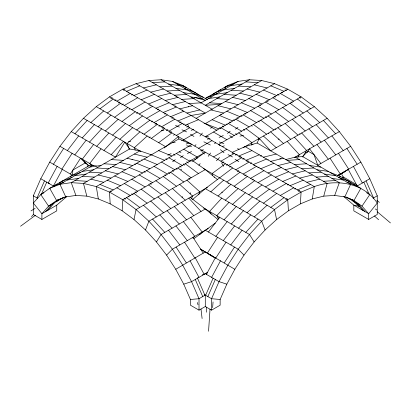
<?xml version="1.0" encoding="UTF-8"?>
<svg xmlns="http://www.w3.org/2000/svg" width="411" height="411" viewBox="0 0 411 411"><rect width="100%" height="100%" fill="white"/><g stroke="black" fill="none" stroke-linecap="round" stroke-linejoin="round"><path stroke-width="0.62" d="M41.896 219.443L41.896 213.725L48.585 206.137L56.595 200.491L65.76 196.9L75.901 195.441L86.834 196.129L98.337 198.96L110.184 203.877L122.149 210.786L133.996 219.551L145.494 229.996L156.427 241.925L166.573 255.108L175.738 269.277L183.743 284.165L190.432 299.485L190.432 305.198L199.011 310.151L205.289 306.529L211.567 310.151L220.142 305.198L220.142 299.485L226.831 284.165L234.84 269.277L244 255.108L254.147 241.925L265.08 229.996L276.582 219.551L288.43 210.786L300.395 203.877L301.083 192.076L122.838 89.166L109.49 96.868L96.277 106.644L83.448 118.301L71.257 131.607L59.939 146.306L49.716 162.114L40.781 178.723L33.322 195.811L33.322 214.491L41.896 219.443L56.749 210.869L56.749 205.151L66.788 196.561M122.149 210.786L122.838 199.777L205.289 152.178L192.456 161.502M196.951 158.759L197.069 156.925L183.722 149.219M208.557 331.251L210.036 309.129M206.337 312.221L206.702 307.125M212.615 307.654L213.057 301.957M87.702 166.881L87.882 164.97L85.216 162.936L72.87 170.062L72.382 175.204L49.716 162.114M342.897 178.102L343.093 176.853L356.388 184.529L356.137 186.126M300.395 203.877L312.242 198.96L314.302 186.589C336.28 178.682 363.483 182.592 377.257 203.06L368.677 213.725L368.677 219.443L377.257 214.491L377.257 195.811L369.792 178.723L360.863 162.114L350.64 146.306L339.322 131.607L327.13 118.301L314.302 106.644L301.083 96.868L287.736 89.166L274.522 83.68L261.694 80.52L249.503 79.749L238.185 81.383L227.961 85.385L205.289 98.476L209.908 96.282L211.521 97.212M133.996 219.551L136.056 209.553L205.289 169.584L217.44 179.586M251.398 145.165L251.912 142.663L238.693 132.892M258.987 139.678L259.243 138.43L246.03 128.653M312.242 198.96L323.74 196.129L327.13 183.429L257.111 143.007L245.064 146.614L232.246 152.332M214.141 177.501L214.28 176.982M190.082 193.946L190.504 192.702M323.74 196.129L334.672 195.441L339.322 182.659L295.108 157.13L285.804 159.571M145.494 229.996L148.885 221.21L207.427 187.411M191.403 198.939L192.533 196.011L179.699 184.354M198.647 194.757L199.777 191.824L186.948 180.172M37.036 197.953L44.496 180.866M41.254 194.68L46.726 182.155M205.623 295.288L213.088 278.201M207.853 296.572L215.318 279.49M182.052 197.398L182.386 196.648M334.672 195.441L344.819 196.9L350.64 184.292L302.666 156.591L295.108 157.13M257.106 143.018L259.233 138.435L270.726 150.863L327.13 118.301M57.139 166.404L48.21 183.013L49.412 183.404M62.328 169.399L53.394 186.003L40.781 178.723M206.414 274.353L215.349 257.743M211.603 277.343L220.532 260.738M344.819 196.9L353.984 200.491L360.863 188.295L338.191 175.204L337.708 175.399M156.427 241.925L161.076 234.517L205.289 208.988L217.933 219.5M297.713 157.321L299.372 154.67L287.181 141.363M302.635 156.838L306.616 150.488L294.425 137.182M307.217 152.507L309.54 148.797L320.857 163.501M53.425 164.261L63.648 148.453M61.871 169.137L72.095 153.329M70.317 174.012L80.541 158.204L85.981 163.706M217.578 237.322L207.355 253.13L214.234 257.384M215.801 258.005L226.024 242.197M224.247 262.881L234.47 247.073M180.917 169.913L181.446 169.162M208.249 156.314L210.591 153M67.363 150.596L78.681 135.892M74.817 154.896L86.135 140.197M93.585 144.497L82.267 159.201L88.088 165.088L89.151 165.705L92.829 165.299L96.58 166.106M101.034 148.797L89.716 163.501L91.956 165.767M198.893 165.289L200.172 163.624M208.403 232.025L219.721 217.321M215.852 236.325L227.17 221.621M223.307 240.625L234.624 225.927M230.756 244.93L242.074 230.227M194.814 146.131L195.96 144.672M199.952 136.046L200.871 134.921M201.482 134.166L202.402 133.041M31.539 216.618L33.599 214.28M45.611 211.583L52.3 203.99M47.835 210.293L54.529 202.705M74.966 133.75L87.163 120.444M82.215 137.937L94.407 124.625M89.464 142.119L101.656 128.813M96.708 146.301L108.905 132.994M103.957 150.488L116.149 137.182M111.206 154.67L123.398 141.363M221.745 198.143L209.548 211.449L211.213 214.1M228.989 202.33L216.797 215.636L218.791 218.811M224.046 219.818L236.238 206.512M231.29 224.005L243.487 210.694M238.539 228.187L250.731 214.881M245.788 232.369L257.98 219.063M216.392 160.742L219.536 157.541M166.573 255.108L172.394 249.215L208.238 228.521M192.934 238.139L194.722 236.325L183.404 221.621M199.489 234.743L202.171 232.025L190.853 217.321M164.169 147.96L178.333 136.611L178.888 139.057M302.326 156.935L308.06 151.161L313.999 154.587L317.744 165.299L350.64 146.306M228.002 183.619L228.521 183.121M90.872 122.586L103.7 110.934M98.116 126.768L110.949 115.116M105.36 130.95L118.193 119.298M112.609 135.132L125.437 123.48M119.853 139.319L132.681 127.662M139.925 131.844L127.097 143.501L129.126 148.772M147.169 136.026L134.34 147.683L135.245 150.025M183.573 124.369L184.118 123.875M210.802 191.824L223.63 180.172M218.046 196.011L230.874 184.354M225.29 200.193L238.118 188.536M232.534 204.375L245.362 192.718M239.777 208.557L252.606 196.9M247.021 212.739L259.85 201.082M254.265 216.921L267.093 205.264M192.538 199.592L205.289 188.644L232.683 167.991M235.349 187.57L235.683 187.282M226.471 165.284L227.612 164.333M172.635 161.739L175.281 159.643M227.422 133.426L230.196 131.222M174.747 106.428L175.343 105.956M148.936 137.88L150.159 136.925M182.068 110.41L182.561 110.04M194.018 238.585L215.261 223.111M99.991 108.787L113.205 99.015M107.322 113.025L120.541 103.248M114.659 117.258L127.872 107.482M121.995 121.492L135.209 111.715M129.326 125.725L142.545 115.953M136.663 129.963L149.876 120.187M143.994 134.197L157.213 124.42M151.33 138.43L164.544 128.653M158.667 142.663L171.88 132.892M225.351 163.758L212.133 173.534L212.518 175.41M226.8 182.001L240.019 172.23M234.136 186.24L247.35 176.463M241.473 190.473L254.686 180.696M248.804 194.706L262.023 184.929M256.14 198.939L269.354 189.168M263.472 203.178L276.69 193.401M270.808 207.411L284.022 197.634M234.198 205.685L234.727 205.295M20.55 226.23L35.382 215.333M180.444 157.654L183.219 155.666M53.666 186.455L54.658 185.757M55.649 185.053L57.139 184.005M59.348 183.111L62.328 181.01M56.014 201.847L60.515 198.672M61.198 198.852L62.77 197.748M212.369 94.766L215.349 92.665M218.051 91.422L220.532 89.67M224.981 87.481L227.961 85.385M118.358 103.027L119.848 102M166.26 130.667L167.888 129.563M235.364 129.141L237.943 127.42M214.48 143.603L215.713 142.787M175.959 96.441L176.427 96.133M252.046 179.992L253.366 179.119M244.602 175.785L246.097 174.829M110.795 98.496L112.234 97.582M142.175 133.524L142.807 133.128M237.224 171.557L238.796 170.58M175.738 269.277L205.289 251.938L215.39 257.985M338.145 175.317L340.262 174.012L330.038 158.204M341.824 173.391L344.999 171.423M346.057 170.77L347.115 170.118M158.913 126.228L160.3 125.381M181.626 140.624L182.14 140.305M30.974 210.91L35.094 208.382M151.495 121.856L152.733 121.101M114.669 100.587L115.907 99.842M136.514 113.359L137.998 112.47M129.1 109.29L129.922 108.802M285.717 199.448L287.15 198.605M157.305 109.783L158.543 109.064M116.919 101.157L130.266 93.451M124.348 105.447L137.69 97.741M131.772 109.732L145.119 102.031M139.201 114.022L152.548 106.315M146.624 118.311L159.971 110.605M193.155 98.83L195.312 97.587L205.289 100.371L172.394 81.383L161.076 79.749L148.885 80.52L136.056 83.68L122.838 89.166M154.053 122.596L167.4 114.89M43.967 192.754L40.781 194.588L33.322 203.06L41.896 213.725L56.749 205.151M92.829 165.299L59.939 184.292L49.716 188.295L40.781 194.588L48.585 206.137L64.352 197.033M200.686 103.033L238.185 81.383M161.482 126.886L174.824 119.18M249.503 79.749L205.289 105.273L220.368 104.379M168.906 131.171L182.253 123.47M151.34 154.798L139.853 150.863L83.448 183.429L71.257 182.659L59.939 184.292L65.76 196.9M196.047 118.419L261.694 80.52M58.182 199.571L56.595 200.491L49.716 188.295L89.105 165.679M176.334 135.46L189.682 127.754M204.051 123.403L205.289 123.649L274.522 83.68M197.069 132.018L183.722 139.725L183.799 140.947M287.736 89.166L205.289 136.765L207.031 136.062M198.616 148.325L211.963 140.619M301.083 96.868L218.631 144.472L220.142 145.607M213.509 156.925L226.857 149.219M243.178 147.703L314.302 106.644M220.897 161.189L234.239 153.483M228.321 165.474L241.668 157.773M235.75 169.764L249.097 162.057M243.178 174.053L256.521 166.347M250.602 178.338L263.949 170.632M294.492 157.49L339.322 131.607M258.031 182.628L271.378 174.922M265.455 186.918L278.802 179.211M272.883 191.202L286.231 183.496M280.312 195.492L293.654 187.786M337.534 175.584L360.863 162.114M338.13 175.523L344.999 171.557M207.488 272.431L191.547 281.633L183.743 284.165M356.429 186.44L369.792 178.723M205.289 306.529L205.289 295.093L199.011 298.715L190.432 299.485M373.07 198.225L377.257 195.811M121.666 104.964L123.341 104.009M155.029 124.235L156.745 123.264M173.509 135.204L174.603 134.597M164.575 114.058L165.982 113.282M179.458 122.735L181.02 121.877M229.574 167.097L231.177 166.224M149.676 105.565L150.375 105.19M169.594 132.563L171.372 131.607M298.319 191.31L299.804 190.509M162.381 128.294L163.994 127.446M171.834 118.306L173.391 117.5M167.847 155.25L171.13 153.575M131.988 159.73L132.82 159.345M128.001 92.907L128.556 92.65M250.309 163.455L251.635 162.838M187.349 153.483L191.541 151.567M222.336 146.681L224.257 145.807M131.407 95.023L132.948 94.34M186.692 127.112L188.798 126.167M219.104 137.377L223.291 135.543M123.444 90.23L124.857 89.619M203.019 274.635L207.211 272.873M186.147 144.086L188.582 143.043M257.8 167.796L259.218 167.195M191.13 130.369L193.807 129.254M242.721 159.155L244.283 158.507M126.552 91.309L139.766 85.822M133.888 95.542L147.102 90.055M141.22 99.775L154.438 94.294M148.556 104.014L161.77 98.527M155.887 108.247L169.106 102.76M163.224 112.48L176.437 106.994M170.56 116.714L183.774 111.232M177.891 120.952L191.11 115.465L205.289 113.087L148.885 80.52M185.227 125.185L198.441 119.699M238.693 156.052L251.912 150.57M246.03 160.29L259.243 154.803M253.366 164.523L266.58 159.036M260.697 168.757L273.916 163.27M268.034 172.99L281.247 167.508M275.365 177.228L288.584 171.741M282.701 181.462L295.915 175.975M290.038 185.695L303.251 180.208M297.369 189.928L310.588 184.447M200.465 150.832L203.394 149.65M224.247 87.528L234.47 83.525M215.801 92.403L226.024 88.401M207.355 97.279L217.578 93.276M70.317 176.396L80.541 172.394M61.871 181.272L72.095 177.269M53.425 186.147L63.648 182.145M210.417 128.17L212.025 127.538M287.222 184.96L288.815 184.339M207.396 139.237L210 138.24M235.19 155.065L237.353 154.248M294.672 189.024L295.905 188.562M221.832 162.72L223.918 161.939M260.435 156.082L261.679 155.661M202.361 274.933L204.159 274.353L195.23 257.743M197.773 277.733L198.975 277.343L190.041 260.738M143.48 87.969L156.308 84.81M150.724 92.151L163.552 88.992M157.968 96.333L170.796 93.174M165.212 100.515L178.04 97.356M172.456 104.697L185.289 101.538M179.699 108.879L192.533 105.719M186.948 113.061L199.777 109.901M263.41 157.208L276.238 154.048M270.654 161.389L283.482 158.23M277.898 165.571L290.726 162.412M285.142 169.753L297.97 166.594M292.385 173.935L305.214 170.776M299.629 178.117L312.458 174.958M306.873 182.299L319.701 179.139M267.792 159.971L268.362 159.833M232.123 153.442L232.98 153.262M253.787 165.566L254.661 165.397M240.024 136.103L243.61 135.409M246.533 161.225L248.208 160.906M239.176 157.007L240.99 156.725M230.756 85.668L242.074 84.039M223.307 89.973L234.624 88.339M215.852 94.273L227.17 92.639M208.403 98.573L219.721 96.945M89.716 167.097L101.034 165.463M82.267 171.397L93.585 169.769M74.817 175.703L86.135 174.069M67.363 180.003L78.681 178.369M128.489 141.523L130.713 141.276M152.594 82.662L164.79 81.892M159.843 86.849L172.034 86.079M167.092 91.031L179.283 90.261M174.336 95.218L186.532 94.448M181.585 99.4L193.776 98.63M188.834 103.582L201.025 102.812M287.181 160.362L299.372 159.591M294.425 164.549L306.616 163.778M301.674 168.731L313.865 167.96M308.923 172.918L321.114 172.147M316.167 177.1L328.358 176.329M323.416 181.287L335.607 180.516M84.527 162.319L85.329 162.299M278.185 139.129L279.141 139.118M305.399 152.43L306.164 152.476M245.788 81.892L257.98 82.662M238.539 86.079L250.731 86.849M231.29 90.261L243.487 91.031M224.046 94.448L236.238 95.218M216.797 98.63L228.989 99.4M209.548 102.812L221.745 103.582M150.709 154.772L151.972 154.855M111.206 159.591L123.398 160.362M103.957 163.778L116.149 164.549M96.708 167.96L108.905 168.731M89.464 172.147L101.656 172.918M82.215 176.329L94.407 177.1M74.966 180.516L87.163 181.287M161.312 130.21L163.891 130.4M220.142 299.485L211.567 298.715L204.56 294.672M172.728 142.453L175.178 142.679M186.671 145.838L191.608 146.347M194.737 159.417L195.744 159.54M168.5 84.039L179.818 85.668M175.954 88.339L187.272 89.973M183.404 92.639L194.722 94.273M190.853 96.945L202.171 98.573M309.54 165.463L320.857 167.097M316.994 169.769L328.312 171.397M324.443 174.069L335.761 175.703M331.893 178.369L343.211 180.003M139.853 150.863L129.635 148.952L71.257 182.659L75.901 195.441M359.265 206.358L353.825 205.151L343.791 196.561M204.822 294.985L205.289 295.093M179.129 151.87L180.979 152.306M254.265 84.81L267.093 87.969M247.021 88.992L259.85 92.151M239.777 93.174L252.606 96.333M232.534 97.356L245.362 100.515M225.29 101.538L238.118 104.697M218.046 105.719L230.874 108.879M210.802 109.901L223.63 113.061M134.34 154.048L147.169 157.208M127.097 158.23L139.925 161.389M119.853 162.412L132.681 165.571M112.609 166.594L125.437 169.753M105.36 170.776L118.193 173.935M98.116 174.958L110.949 178.117M90.872 179.139L103.7 182.299M220.722 114.289L221.858 114.618M251.922 144.225L253.001 144.574M226.831 284.165L219.027 281.633L205.289 273.7M141.554 159.91L142.288 160.151M219.258 141.939L223.882 143.619M205.289 123.649L218.899 128.91M172.394 81.383L182.618 85.385L207.581 99.796M176.108 83.525L186.332 87.528M184.549 88.401L194.773 92.403M192.995 93.276L203.219 97.279M330.038 172.394L340.262 176.396M338.479 177.269L348.703 181.272M346.925 182.145L357.149 186.147M134.68 164.04L135.625 164.41M270.808 85.822L284.022 91.309M263.472 90.055L276.69 95.542M256.14 94.294L269.354 99.775M248.804 98.527L262.023 104.014M241.473 102.76L254.686 108.247M234.136 106.994L247.35 112.48M226.8 111.232L240.019 116.714M219.469 115.465L232.683 120.952M212.133 119.699L225.351 125.185M158.667 150.57L171.88 156.052M151.33 154.803L164.544 160.29M143.994 159.036L157.213 164.523M136.663 163.27L149.876 168.757M129.326 167.508L142.545 172.99M121.995 171.741L135.209 177.228M114.659 175.975L127.872 181.462M107.322 180.208L120.541 185.695M99.991 184.447L113.205 189.928M279.778 158.261L281.103 158.816M175.482 125.447L179.34 127.081M110.369 167.57L110.991 167.842M207.278 136.36L208.685 136.991M181.986 129.825L186.609 131.9M277.379 94.438L278.961 95.157M229.456 122.016L230.997 122.73M143.871 171.562L145.258 172.224M203.871 141.831L210.334 145.016M274.995 128.884L275.92 129.342M284.993 89.911L286.544 90.697M268.28 133.334L269.005 133.698M228.002 154.618L232.513 156.956M237.008 117.71L238.354 118.414M244.576 113.426L245.752 114.063M259.295 104.779L260.728 105.565M281.437 92.203L282.506 92.788M266.616 100.669L268.054 101.466M110.127 190.971L111.417 191.701M240.774 115.589L241.981 116.277M274.029 96.292L275.493 97.135M280.312 93.451L293.654 101.157M272.883 97.741L286.231 105.447M265.455 102.031L278.802 109.732M258.031 106.315L271.378 114.022M250.602 110.605L263.949 118.311M243.178 114.89L256.521 122.596M366.607 192.754L369.792 194.588L361.988 206.137L368.677 213.725L353.825 205.151L353.825 210.869L368.677 219.443M235.75 119.18L249.097 126.886M161.076 79.749L212.41 109.388M228.321 123.47L241.668 131.171M352.391 199.571L353.455 200.183M346.226 197.033L361.988 206.137L353.984 200.491M220.897 127.754L234.239 135.46M136.056 83.68L216.998 130.41M245.064 146.614L314.302 186.589L301.083 192.076L287.736 199.777L274.522 209.553L261.694 221.21L249.503 234.517L238.185 249.215L227.961 265.023L219.027 281.633L211.567 298.715L211.567 310.151M213.509 132.018L226.857 139.725M109.49 96.868L287.736 199.777L288.43 210.786M96.277 106.644L165.51 146.614M203.404 168.495L274.522 209.553L276.582 219.551M176.334 153.483L189.682 161.189M168.906 157.773L182.253 165.474M161.482 162.057L174.824 169.764M83.448 118.301L140.896 151.469M205.289 188.644L261.694 221.21L265.08 229.996M154.053 166.347L167.4 174.053M146.624 170.632L159.971 178.338M71.257 131.607L115.465 157.13L124.774 142.16L129.845 149.25M203.589 208.007L249.503 234.517L254.147 241.925M139.201 174.922L152.548 182.628M131.772 179.211L145.119 186.918M59.939 146.306L93.574 165.731M124.348 183.496L137.69 191.202M205.289 230.227L238.185 249.215L244 255.108M116.919 187.786L130.266 195.492M200.27 249.04L234.84 269.277M209.163 254.455L210.273 255.097M211.382 255.734L212.487 256.377M33.322 195.811L37.504 198.225M233.535 119.837L234.604 120.464M265.347 116.739L266.698 117.541M226.245 124.05L227.304 124.677M200.666 249.184L205.289 251.938M165.895 158.759L167.174 159.525M222.181 126.007L223.882 127.04M257.949 120.993L259.464 121.918M131.628 193.884L133.21 194.85M124.03 198.159L125.596 199.119M251.465 125.658L252.241 126.146M258.493 138.07L259.911 138.964M235.077 159.293L238.837 161.693M190.468 134.233L193.951 136.483M299.532 133.873L300.143 134.269M149.876 183.347L151.305 184.287M237.573 148.494L239.068 149.486M177.393 204.544L177.814 204.822M172.219 170.421L173.581 171.336M243.399 129.357L244.699 130.241M164.821 174.788L166.018 175.6M375.325 208.952L376.882 210.031M191.675 160.033L205.289 169.584M186.681 161.811L188.413 163.028M353.434 184.005L354.924 185.053M355.916 185.757L356.907 186.455M348.251 181.01L351.225 183.111M350.059 198.672L354.565 201.847M347.876 197.794L349.376 198.852M195.23 92.665L198.205 94.766M190.041 89.67L192.523 91.422M182.618 85.385L185.592 87.481M179.602 166.07L181.04 167.118M297.369 99.015L310.588 108.787M290.038 103.248L303.251 113.025M282.701 107.482L295.915 117.258M275.365 111.715L288.584 121.492M268.034 115.953L281.247 125.725M260.697 120.187L273.916 129.963M253.366 124.42L266.58 134.197M185.227 163.758L198.441 173.534M177.891 167.991L191.11 177.768M170.56 172.23L183.774 182.001M163.224 176.463L176.437 186.24M155.887 180.696L169.106 190.473M148.556 184.929L161.77 194.706M141.22 189.168L154.438 198.939M133.888 193.401L147.102 203.178M126.552 197.634L139.766 207.411M291.024 101.933L292.339 102.909M299.151 97.119L300.446 98.106M187.298 124.328L188.634 125.34M190.211 197.347L205.289 208.988M229.723 135.62L232.436 137.731M135.065 191.819L136.534 192.959M376.908 200.429L379.384 202.371M128.062 196.042L129.136 196.915M173.488 154.099L174.963 155.307M377.277 211.788L390.45 222.926M235.642 133.601L237.121 134.854M352.361 200.578L359.06 206.312M220.435 149.686L224.016 152.805M201.78 151.561L204.519 154.002M374.447 215.965L378.603 219.726M188.69 178.328L189.856 179.386M306.873 110.934L319.701 122.586M299.629 115.116L312.458 126.768M292.385 119.298L305.214 130.95M285.142 123.48L297.97 135.132M277.898 127.662L290.726 139.319M270.654 131.844L283.482 143.501M263.41 136.026L276.238 147.683M172.456 188.536L185.289 200.193M165.212 192.718L178.04 204.375M157.968 196.9L170.796 208.557M150.724 201.082L163.552 212.739M143.48 205.264L156.308 216.921M168.551 172.466L169.8 173.678M219.541 127.564L220.789 128.792M189.774 160.09L191.048 161.451M175.97 168.207L177.059 169.373M323.416 120.444L335.607 133.75M316.167 124.625L328.358 137.937M308.923 128.813L321.114 142.119M301.674 132.994L313.865 146.301M188.834 198.143L201.025 211.449M181.585 202.33L193.776 215.636M174.336 206.512L186.532 219.818M167.092 210.694L179.283 224.005M159.843 214.881L172.034 228.187M152.594 219.063L164.79 232.369M188.346 106.552L188.644 106.881M358.274 203.99L364.968 211.583M356.049 202.705L362.738 210.293M183.265 163.938L184.349 165.227M331.893 135.892L343.211 150.596M324.443 140.197L335.761 154.896M316.994 144.497L328.312 159.201M175.954 225.927L187.272 240.625M168.5 230.227L179.818 244.93M221.699 163.203L223.733 166.26M346.925 148.453L357.149 164.261M338.479 153.329L348.703 169.137M192.995 237.322L203.219 253.13M184.549 242.197L194.773 258.005M176.108 247.073L186.332 262.881M353.434 166.404L362.363 183.013M357.18 186.003L348.251 169.399L341.371 173.653L343.447 177.511M221.899 192.076L222.192 192.677M366.078 180.866L373.542 197.953M363.853 182.155L369.325 194.68M197.491 278.201L204.95 295.288M195.261 279.49L202.726 296.572M217.958 217.486L218.143 218.077M197.311 302.522L197.994 304.767M86.834 196.129L83.448 183.429L96.277 186.589L109.49 192.076L122.838 199.777L136.056 209.553L148.885 221.21L161.076 234.517L172.394 249.215L182.618 265.023L191.547 281.633L199.011 298.715L199.011 310.151M98.337 198.96L96.277 186.589L178.857 138.913L191.942 144.472L109.49 192.076L110.184 203.877M200.989 309.093L202.109 318.535"/></g></svg>
